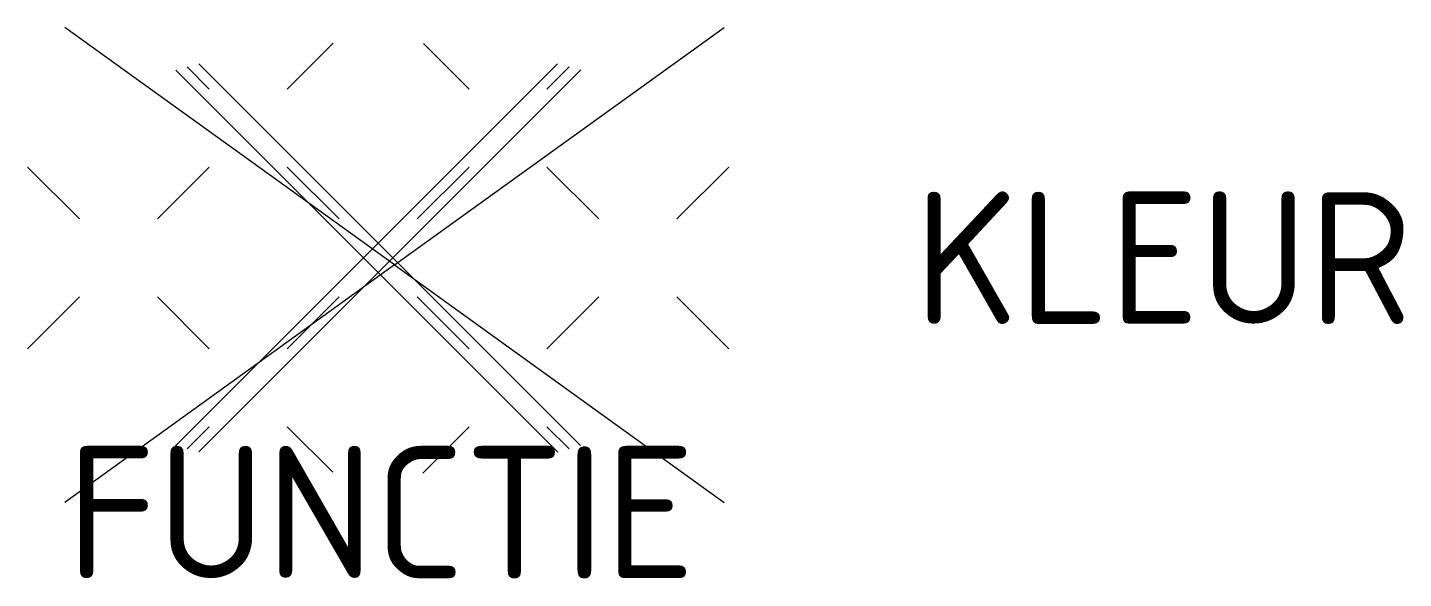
# Model space of a CAD drawing. Extents: x -4.8 to 14, y -4.4 to 3.1.
import ezdxf
from ezdxf.enums import TextEntityAlignment as Align

# ---------------------------------------------------------------- set-up
doc = ezdxf.new("R2010")
doc.units = 0
doc.styles.add('NLCS-ISO', font='NLCS-ISO.ttf')

msp = doc.modelspace()

# ---------------------------------------------------------------- linework, layer by layer
for p, q in [((0.227, -0.096), (-4.262, 3.136)), ((0.227, -0.096), (4.717, 3.136)), ((-1.233, 2.298), (-0.608, 2.923)), ((1.242, 2.298), (0.62, 2.92)), ((0.004, 0.2), (-2.438, 2.642)), ((0.005, 0.2), (2.445, 2.641)), ((-0.196, 0), (-2.751, 2.555)), ((-2.294, 2.298), (-2.594, 2.599)), ((0.205, 0), (2.762, 2.558)), ((2.303, 2.298), (2.604, 2.599)), ((-4.061, 0.53), (-4.768, 1.237)), ((-3.001, 0.53), (-2.294, 1.237)), ((-0.526, 0.53), (-1.233, 1.237)), ((0.535, 0.53), (1.242, 1.237)), ((3.01, 0.53), (2.303, 1.237)), ((4.07, 0.53), (4.778, 1.237)), ((-0.196, 0), (0.004, 0.2)), ((0.205, 0), (0.005, 0.2)), ((0.227, -0.096), (-4.262, -3.329)), ((-2.757, -2.562), (-0.196, 0)), ((0.004, -0.2), (-0.196, 0)), ((0.005, -0.2), (0.205, 0)), ((2.759, -2.554), (0.205, 0)), ((0.227, -0.096), (4.717, -3.329)), ((-2.436, -2.641), (0.004, -0.2)), ((2.45, -2.645), (0.005, -0.2)), ((-4.768, -1.237), (-4.061, -0.53)), ((-2.294, -1.237), (-3.001, -0.53)), ((-1.233, -1.237), (-0.526, -0.53)), ((1.242, -1.237), (0.535, -0.53)), ((2.303, -1.237), (3.01, -0.53)), ((4.778, -1.237), (4.07, -0.53)), ((-2.597, -2.601), (-2.294, -2.298)), ((-0.613, -2.918), (-1.233, -2.298)), ((0.611, -2.929), (1.242, -2.298)), ((2.604, -2.6), (2.303, -2.298))]:
    msp.add_line(p, q)

# ---------------------------------------------------------------- texts
at = {"style": 'NLCS-ISO'}
msp.add_attdef('KLEUR', text='', height=1.8, dxfattribs=at).set_placement((7.3, 0), align=Align.MIDDLE_LEFT)
at = {"style": 'NLCS-ISO', "flags": 1}
msp.add_attdef('FUNCTIE', text='', height=1.8, dxfattribs=at).set_placement((0.041, -3.464), align=Align.MIDDLE_CENTER)

doc.saveas('drawing.dxf')
